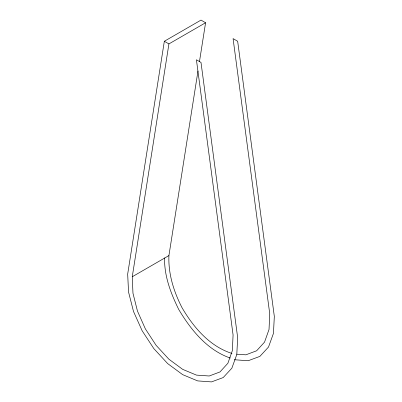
<?xml version="1.0" encoding="UTF-8"?>
<svg xmlns="http://www.w3.org/2000/svg" width="402" height="402" viewBox="0 0 402 402"><rect width="100%" height="100%" fill="white"/><g stroke="black" fill="none" stroke-linecap="round" stroke-linejoin="round"><path stroke-width="0.6" d="M164.338 41.265L127.675 274.104L128.545 292.048L133.489 311.419L142.132 330.745L153.82 348.589L167.679 363.599L182.669 374.649L197.658 380.905L211.517 381.9L223.205 377.558L231.848 368.207L236.793 354.544L237.662 337.605L201 62.436L196.417 59.787L233.08 334.961L232.366 350.619L227.884 363.267L219.969 371.945L209.226 375.996L196.472 375.111L182.669 369.358L168.865 359.172L156.112 345.328L145.368 328.871L137.454 311.058L132.972 293.234L132.258 276.752L168.92 43.913L205.583 22.748L201 20.1L164.338 41.265L168.92 43.913M231.984 353.464C209.583 346.303 193.553 327.394 182.031 307.706C173.764 291.576 168.172 273.878 168.92 255.582L197.975 71.048M199.442 61.757L205.583 22.748M132.258 276.752L168.92 255.582M236.778 354.197L245.888 354.825L256.632 350.775L264.546 342.097L269.028 329.449L269.742 313.791L233.08 38.622L237.662 41.265L274.325 316.439L273.455 333.379L268.511 347.037L259.868 356.393L248.18 360.735L234.321 359.74M230.286 358.051C207.191 350.041 190.94 329.926 178.795 309.58C170.845 293.48 164.167 276.119 164.579 257.888"/></g></svg>
